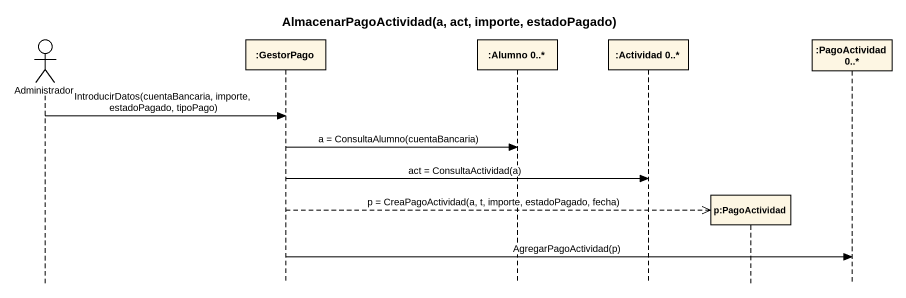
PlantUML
@startuml
title AlmacenarPagoActividad(a, act, importe, estadoPagado)
hide footbox
actor Administrador
participant ":GestorPago" as GestorPago
participant ":Alumno 0..*" as Alumno_0
participant ":Actividad 0..*" as Actividad_0
participant "p:PagoActividad" as p_PagoActividad
participant ":PagoActividad 0..*" as PagoActividad_0

Administrador -> GestorPago : IntroducirDatos(cuentaBancaria, importe, estadoPagado, tipoPago)
GestorPago -> Alumno_0 : a = ConsultaAlumno(cuentaBancaria)
GestorPago -> Actividad_0 : act = ConsultaActividad(a)
GestorPago -->> p_PagoActividad ** : p = CreaPagoActividad(a, t, importe, estadoPagado, fecha)
GestorPago -> PagoActividad_0 : AgregarPagoActividad(p)
@enduml
